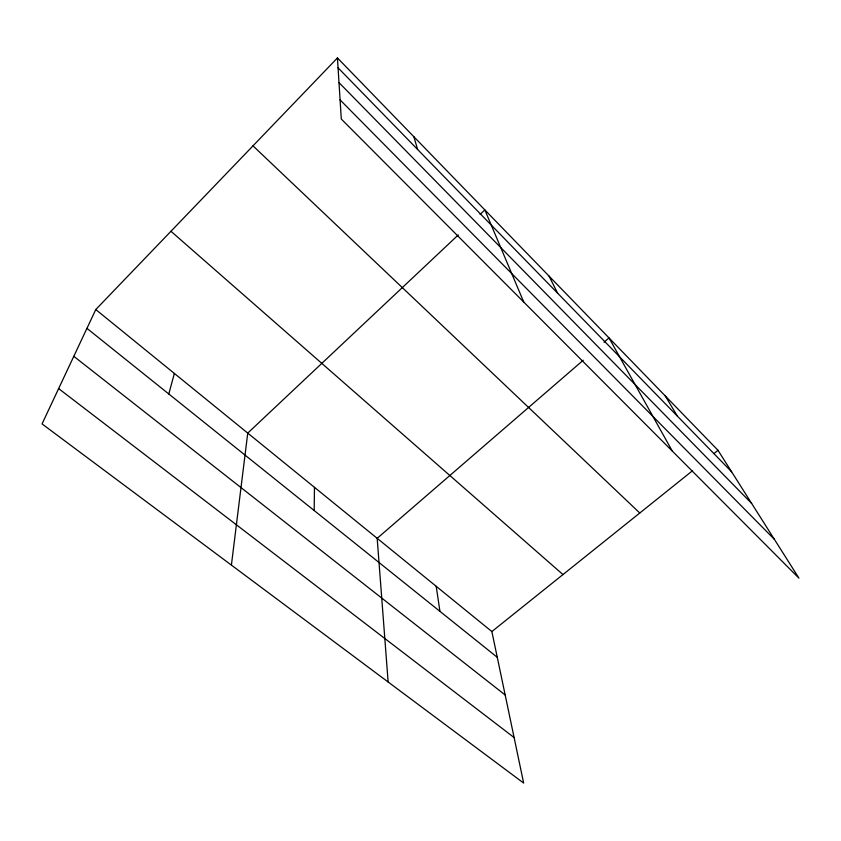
<?xml version="1.0" encoding="UTF-8"?>
<svg xmlns="http://www.w3.org/2000/svg" width="841" height="841" viewBox="0 0 841 841"><rect width="100%" height="100%" fill="white"/><g stroke="black" fill="none" stroke-linecap="round" stroke-linejoin="round"><path stroke-width="1.26" d="M314.177 510.529L314.471 487.349M231.401 565.11L247.748 433.094L458.282 234.923M168.789 393.977L174.36 373.436M95.779 309.551L42.05 423.906L523.659 783.066L491.869 631.559L95.779 309.551L337.441 57.934L718.004 450.303L798.95 578.145L341.288 119.033L337.441 57.934M480.106 214.381L484.847 209.914L523.764 302.087M583.202 360.253L377.178 538.324L388.132 681.988M604.048 342.224L609.021 337.935L672.295 451.081M491.869 631.559L692.606 470.666M713.946 453.562L718.004 450.303M58.639 388.595L514.114 737.557M73.808 356.321L505.178 694.992M86.938 328.358L497.273 657.315M170.965 231.275L562.976 574.571M252.994 145.861L639.78 513.01M340.079 99.879L774.403 539.365M338.997 82.607L751.623 503.391M338.061 67.806L731.607 471.79M665.231 395.89L677.394 416.137M549.026 276.079L557.625 293.183M413.888 136.757L417.609 149.467M436.206 586.303L439.938 611.354"/></g></svg>
